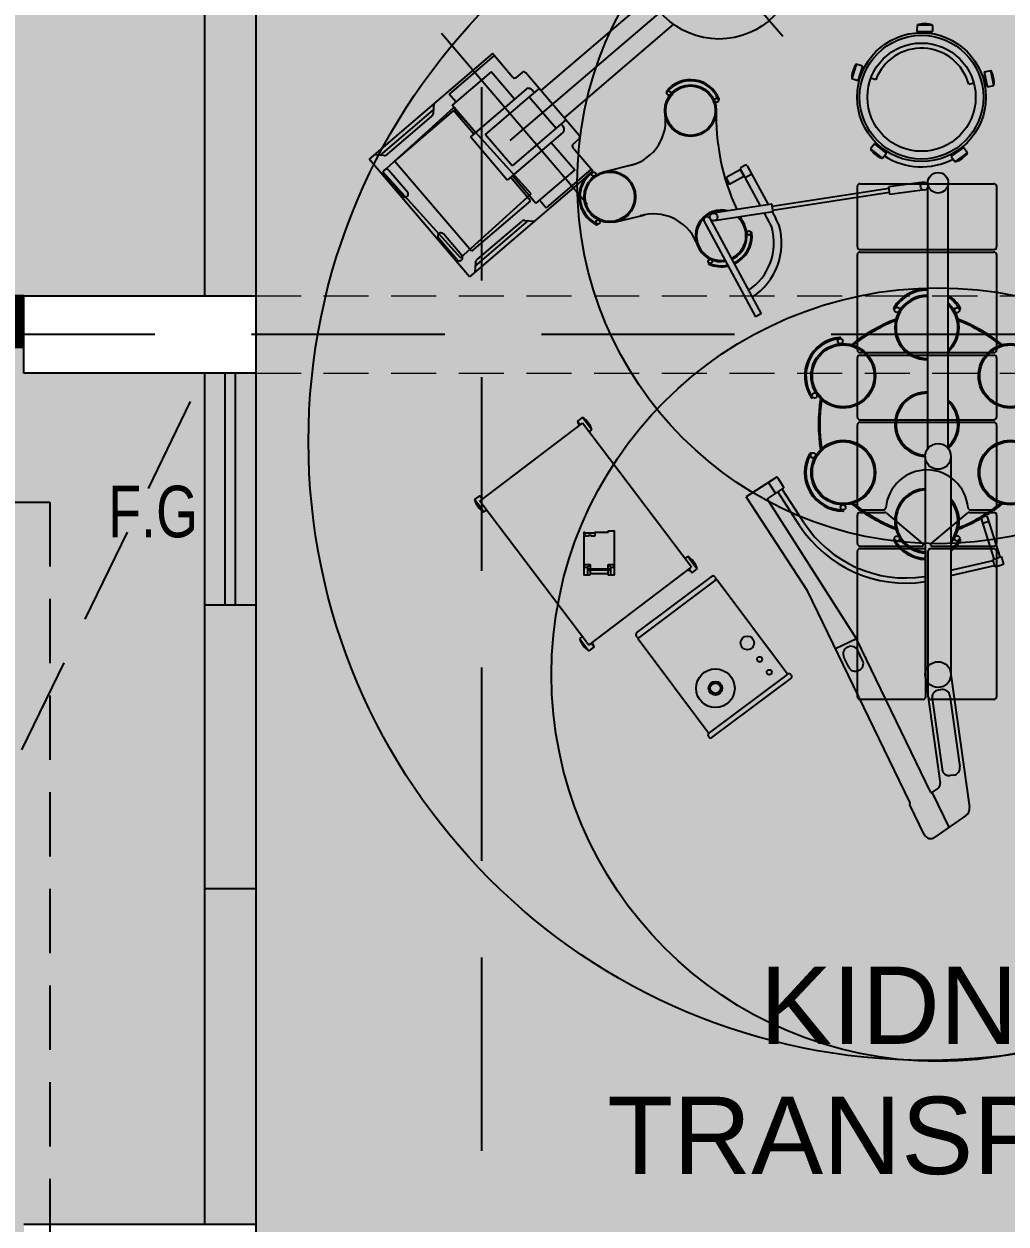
# Model space of a CAD drawing. Extents: x 11598203 to 11995143, y -3849975 to -3698974.
# Drawn here: x 11960069 to 11963880, y -3790851 to -3786197 of the extents above; entities that cross this region are included whole.
import ezdxf

# ---------------------------------------------------------------- set-up
doc = ezdxf.new("R2010")
doc.units = 0
doc.header["$MEASUREMENT"] = 0
for name, pattern in [('DASHED', [0.75, 0.5, -0.25]), ('DASHED2', [0.375, 0.25, -0.125]), ('HIDDEN', [0.375, 0.25, -0.125])]:
    doc.linetypes.add(name, pattern=pattern)
doc.layers.get('0').update_dxf_attribs({"linetype": 'CONTINUOUS'})
for name, color, linetype in [('BEAM', 8, 'CONTINUOUS'), ('GRID LINES', 9, 'CONTINUOUS'), ('HATCH', 7, 'CONTINUOUS'), ('HS', 7, 'CONTINUOUS'), ('SECTION', 8, 'CONTINUOUS')]:
    doc.layers.add(name, color=color, linetype=linetype)
doc.styles.add('ARIAL', font='arial.ttf', dxfattribs={"width": 0.75})
doc.styles.get("Standard").update_dxf_attribs({"font": 'arial.ttf'})

# ---------------------------------------------------------------- blocks, each defined once
blk = doc.blocks.new('8TH FLOOR')
at = {"ltscale": 500}
for points in [[(-15960, 20720), (-16160, 20720), (-16160, 18720), (-15960, 18720)], [(-15960, 18720), (-16160, 18720), (-16160, 18320), (-15960, 18320)]]:
    blk.add_hatch(color=8, dxfattribs=at).paths.add_polyline_path(points)
at = {"layer": 'HATCH', "ltscale": 500}
h = blk.add_hatch(color=32, dxfattribs=at)
h.dxf.hatch_style = 1
h.paths.add_polyline_path([(-44310, 10130), (-44010, 10130), (-44010, 9230), (-44310, 9230)])
h.paths.add_polyline_path([(-6930, 6230), (-6630, 6230), (-6630, 5251.7), (-6930, 5251.7)])
h.paths.add_polyline_path([(-900, 6265), (0, 6265), (0, 5965), (-900, 5965)])
h.paths.add_polyline_path([(-31623.7, -10480), (-31023.7, -10480), (-31023.7, -10780), (-31623.7, -10780)])
h.paths.add_polyline_path([(-36805, -13010), (-36055, -13010), (-36055, -13310), (-36805, -13310)])
h.paths.add_polyline_path([(-26485, 200), (-26185, 200), (-26185, -700), (-26485, -700)])
h.paths.add_polyline_path([(-36355, -17735), (-36055, -17735), (-36055, -18485), (-36355, -18485)])
h.paths.add_polyline_path([(-4100, 200), (-3500, 200), (-3500, -100), (-4100, -100)])
h.paths.add_polyline_path([(-47740, 18320), (-46990, 18320), (-46990, 18020), (-47740, 18020)])
h.paths.add_polyline_path([(-47740, 14790), (-46840, 14790), (-46840, 14490), (-47740, 14490)])
h.paths.add_polyline_path([(-10758.3, 300), (-9930, 300), (-9930, 0), (-10758.3, 0)])
h.paths.add_polyline_path([(-36805, -7680), (-36055, -7680), (-36055, -7980), (-36805, -7980)])
h.paths.add_polyline_path([(-34515, 900), (-34215, 900), (-34215, 0), (-34515, 0)])
h.paths.add_polyline_path([(-40685, 750), (-40385, 750), (-40385, 0), (-40685, 0)])
h.paths.add_polyline_path([(-41010, -25), (-40710, -25), (-40710, -775), (-41010, -775)])
h.paths.add_polyline_path([(-47740, 29190), (-46990, 29190), (-46990, 28890), (-47740, 28890)])
h.paths.add_polyline_path([(-900, 29190), (0, 29190), (0, 28890), (-900, 28890)])
h.paths.add_polyline_path([(-47840, 10130), (-47540, 10130), (-47540, 9230), (-47840, 9230)])
h.paths.add_polyline_path([(-41010, 750), (-40710, 750), (-40710, 0), (-41010, 0)])
h.paths.add_polyline_path([(-1000, 42920), (-700, 42920), (-700, 43898.3), (-1000, 43898.3)])
h.paths.add_polyline_path([(-47740, 21920), (-46990, 21920), (-46990, 21620), (-47740, 21620)])
h.paths.add_polyline_path([(-19285, 200), (-18985, 200), (-18985, -700), (-19285, -700)])
h.paths.add_polyline_path([(-900, 49150), (0, 49150), (0, 48850), (-900, 48850)])
h.paths.add_polyline_path([(-900, 32790), (0, 32790), (0, 32490), (-900, 32490)])
h.paths.add_polyline_path([(-47740, 25520), (-46990, 25520), (-46990, 25220), (-47740, 25220)])
h.paths.add_polyline_path([(-15685, 6230), (-15385, 6230), (-15385, 5330), (-15685, 5330)])
h.paths.add_polyline_path([(-900, 25520), (0, 25520), (0, 25220), (-900, 25220)])
h.paths.add_polyline_path([(-39510, -13010), (-38760, -13010), (-38760, -13310), (-39510, -13310)])
h.paths.add_polyline_path([(-42695, 39920), (-42395, 39920), (-42395, 39320), (-42695, 39320)])
h.paths.add_polyline_path([(-47740, 39920), (-46840, 39920), (-46840, 39620), (-47740, 39620)])
h.paths.add_polyline_path([(-900, 39920), (-100, 39920), (-100, 39620), (-900, 39620)])
h.paths.add_polyline_path([(-4100, 11190), (-3401.1, 11190), (-3401.1, 10890), (-4100, 10890)])
h.paths.add_polyline_path([(-31623.7, -7730), (-31023.7, -7730), (-31023.7, -8030), (-31623.7, -8030)])
h.paths.add_polyline_path([(-44760, -18185), (-44010, -18185), (-44010, -18485), (-44760, -18485)])
h.paths.add_polyline_path([(-6930, 300), (-6101.7, 300), (-6101.7, 0), (-6930, 0)])
h.paths.add_polyline_path([(-900, 18320), (0, 18320), (0, 18020), (-900, 18020)])
h.paths.add_polyline_path([(-48040, -18185), (-47290, -18185), (-47290, -18485), (-48040, -18485)])
h.paths.add_polyline_path([(-42695, 43520), (-42395, 43520), (-42395, 42920), (-42695, 42920)])
h.paths.add_polyline_path([(-39510, -10530), (-38760, -10530), (-38760, -10830), (-39510, -10830)])
h.paths.add_polyline_path([(-42370, 43520), (-42070, 43520), (-42070, 42920), (-42370, 42920)])
h.paths.add_polyline_path([(-39510, -7680), (-38760, -7680), (-38760, -7980), (-39510, -7980)])
h.paths.add_polyline_path([(-46360, 43820), (-46060, 43820), (-46060, 42920), (-46360, 42920)])
h.paths.add_polyline_path([(-900, 300), (0, 300), (0, 0), (-900, 0)])
h.paths.add_polyline_path([(-28250, 51450), (-27950, 51450), (-27950, 50550), (-28250, 50550)])
h.paths.add_polyline_path([(-22220, 51450), (-21920, 51450), (-21920, 50550), (-22220, 50550)])
h.paths.add_polyline_path([(-44310, 750), (-44010, 750), (-44010, 0), (-44310, 0)])
h.paths.add_polyline_path([(-42370, 39920), (-42070, 39920), (-42070, 39320), (-42370, 39320)])
h.paths.add_polyline_path([(-31550, 51450), (-31250, 51450), (-31250, 50550), (-31550, 50550)])
h.paths.add_polyline_path([(-46360, 49700), (-46060, 49700), (-46060, 48950), (-46360, 48950)])
h.paths.add_polyline_path([(-42695, 36320), (-42395, 36320), (-42395, 35720), (-42695, 35720)])
h.paths.add_polyline_path([(-42370, 35720), (-42070, 35720), (-42070, 36320), (-42370, 36320)])
h.paths.add_polyline_path([(-44310, 15240), (-44010, 15240), (-44010, 14490), (-44310, 14490)])
h.paths.add_polyline_path([(-42695, 49700), (-42395, 49700), (-42395, 48950), (-42695, 48950)])
h.paths.add_polyline_path([(-44760, -25), (-44010, -25), (-44010, -325), (-44760, -325)])
h.paths.add_polyline_path([(-15685, 200), (-15385, 200), (-15385, -700), (-15685, -700)])
h.paths.add_polyline_path([(-39510, -5200), (-38760, -5200), (-38760, -5500), (-39510, -5500)])
h.paths.add_polyline_path([(-44310, 6230), (-44010, 6230), (-44010, 5480), (-44310, 5480)])
h.paths.add_polyline_path([(-36355, -25), (-36055, -25), (-36055, -775), (-36355, -775)])
h.paths.add_polyline_path([(-22885, 200), (-22585, 200), (-22585, -700), (-22885, -700)])
h.paths.add_polyline_path([(-900, 36320), (0, 36320), (0, 36020), (-900, 36020)])
h.paths.add_polyline_path([(-47740, 32790), (-46990, 32790), (-46990, 32490), (-47740, 32490)])
h.paths.add_polyline_path([(-6930, -25), (-6330, -25), (-6330, -325), (-6930, -325)])
h.paths.add_polyline_path([(-41010, -17735), (-40710, -17735), (-40710, -18485), (-41010, -18485)])
h.paths.add_polyline_path([(-36805, -5200), (-36055, -5200), (-36055, -5500), (-36805, -5500)])
h.paths.add_polyline_path([(-48015, -25), (-47265, -25), (-47265, -325), (-48015, -325)])
h.paths.add_polyline_path([(-10530, -25), (-9930, -25), (-9930, -325), (-10530, -325)])
h.paths.add_polyline_path([(-46840, 36320), (-47740, 36320), (-47740, 36020), (-46840, 36020)])
h.paths.add_polyline_path([(-34515, 6230), (-34215, 6230), (-34215, 5330), (-34515, 5330)])
h.paths.add_polyline_path([(-30085, 200), (-29785, 200), (-29785, -700), (-30085, -700)])
h.paths.add_polyline_path([(-36805, -10530), (-36055, -10530), (-36055, -10830), (-36805, -10830)])
h.paths.add_polyline_path([(-10230, 6230), (-9930, 6230), (-9930, 5330), (-10230, 5330)])
h.paths.add_polyline_path([(-900, 14790), (0, 14790), (0, 14490), (-900, 14490)])
h.paths.add_polyline_path([(-900, 9530), (78.3, 9530), (78.3, 9230), (-900, 9230)])
h.paths.add_polyline_path([(-39940, 49850), (-39640, 49850), (-39640, 48950), (-39940, 48950)])
edge = h.paths.add_edge_path()
edge.add_line((-19435, 49850), (-19435, 48950))
edge.add_line((-6930, 9230), (-5951.7, 9230))
edge.add_line((-41010, 15240), (-41010, 14490))
edge.add_line((-19135, 42920), (-19135, 43820))
edge.add_line((-40710, 5480), (-40710, 6230))
edge.add_line((-40685, 6230), (-40685, 5480))
h.paths.add_polyline_path([(-22220, 9530), (-21320, 9530), (-21320, 9230), (-22220, 9230)])
h.paths.add_polyline_path([(-37580, 10130), (-37280, 10130), (-37280, 9230), (-37580, 9230)])
h.paths.add_polyline_path([(-40685, 9980), (-40385, 9980), (-40385, 9230), (-40685, 9230)])
h.paths.add_polyline_path([(-40685, 6230), (-40385, 6230), (-40385, 5480), (-40685, 5480)])
h.paths.add_polyline_path([(-32228.3, 9530), (-31250, 9530), (-31250, 9230), (-32228.3, 9230)])
h.paths.add_polyline_path([(-30424.1, 6230), (-29445.9, 6230), (-29445.9, 5930), (-30424.1, 5930)])
h.paths.add_polyline_path([(-16860, 9530), (-15960, 9530), (-15960, 9230), (-16860, 9230)])
h.paths.add_polyline_path([(-28250, 9530), (-27271.7, 9530), (-27271.7, 9230), (-28250, 9230)])
h.paths.add_polyline_path([(-10830, 9530), (-9930, 9530), (-9930, 9230), (-10830, 9230)])
h.paths.add_polyline_path([(-41010, 9980), (-40710, 9980), (-40710, 9230), (-41010, 9230)])
h.paths.add_polyline_path([(-41010, 6230), (-40710, 6230), (-40710, 5480), (-41010, 5480)])
h.paths.add_polyline_path([(-16860, 36320), (-15960, 36320), (-15960, 36020), (-16860, 36020)], flags=16)
h.paths.add_polyline_path([(-22220, 43520), (-21920, 43520), (-21920, 42920), (-22220, 42920)], flags=16)
h.paths.add_polyline_path([(-22220, 29190), (-21320, 29190), (-21320, 28890), (-22220, 28890)], flags=16)
h.paths.add_polyline_path([(-25450, 45380), (-24850, 45380), (-24850, 45080), (-25450, 45080)], flags=16)
h.paths.add_polyline_path([(-25450, 43220), (-24850, 43220), (-24850, 42920), (-25450, 42920)], flags=16)
h.paths.add_polyline_path([(-16860, 14790), (-15960, 14790), (-15960, 14490), (-16860, 14490)], flags=16)
h.paths.add_polyline_path([(-41010, 15240), (-40710, 15240), (-40710, 14490), (-41010, 14490)], flags=16)
h.paths.add_polyline_path([(-31250, 25220), (-32150, 25220), (-32150, 25520), (-31250, 25520)], flags=16)
h.paths.add_polyline_path([(-38180, 18320), (-37280, 18320), (-37280, 18020), (-38180, 18020)], flags=16)
h.paths.add_polyline_path([(-31550, 15090), (-31250, 15090), (-31250, 14190), (-31550, 14190)], flags=16)
h.paths.add_polyline_path([(-38180, 14790), (-37280, 14790), (-37280, 14490), (-38180, 14490)], flags=16)
h.paths.add_polyline_path([(-22220, 18320), (-21320, 18320), (-21320, 18020), (-22220, 18020)], flags=16)
h.paths.add_polyline_path([(-40685, 15240), (-40385, 15240), (-40385, 14490), (-40685, 14490)], flags=16)
h.paths.add_polyline_path([(-38180, 21920), (-37280, 21920), (-37280, 21620), (-38180, 21620)], flags=16)
h.paths.add_polyline_path([(-16860, 32790), (-15960, 32790), (-15960, 32490), (-16860, 32490)], flags=16)
h.paths.add_polyline_path([(-16860, 21920), (-15960, 21920), (-15960, 21620), (-16860, 21620)], flags=16)
h.paths.add_polyline_path([(-16860, 25520), (-15960, 25520), (-15960, 25220), (-16860, 25220)], flags=16)
h.paths.add_polyline_path([(-13360, 11190), (-12760, 11190), (-12760, 10890), (-13360, 10890)], flags=16)
h.paths.add_polyline_path([(-6930, 29190), (-6030, 29190), (-6030, 28890), (-6930, 28890)], flags=16)
h.paths.add_polyline_path([(-10830, 29190), (-9930, 29190), (-9930, 28890), (-10830, 28890)], flags=16)
h.paths.add_polyline_path([(-28250, 22220), (-27950, 22220), (-27950, 21320), (-28250, 21320)], flags=16)
h.paths.add_polyline_path([(-22220, 21920), (-21320, 21920), (-21320, 21620), (-22220, 21620)], flags=16)
h.paths.add_polyline_path([(-6930, 9530), (-5951.7, 9530), (-5951.7, 9230), (-6930, 9230)], flags=16)
h.paths.add_polyline_path([(-31550, 22220), (-31250, 22220), (-31250, 21320), (-31550, 21320)], flags=16)
h.paths.add_polyline_path([(-10230, 22220), (-9930, 22220), (-9930, 21320), (-10230, 21320)], flags=16)
h.paths.add_polyline_path([(-28250, 29190), (-27350, 29190), (-27350, 28890), (-28250, 28890)], flags=16)
h.paths.add_polyline_path([(-15132.5, 43220), (-14232.5, 43220), (-14232.5, 42920), (-15132.5, 42920)], flags=16)
h.paths.add_polyline_path([(-10830, 43220), (-9930, 43220), (-9930, 42920), (-10830, 42920)], flags=16)
h.paths.add_polyline_path([(-6930, 43220), (-6030, 43220), (-6030, 42920), (-6930, 42920)], flags=16)
h.paths.add_polyline_path([(-22220, 25520), (-21320, 25520), (-21320, 25220), (-22220, 25220)], flags=16)
h.paths.add_polyline_path([(-28250, 25520), (-27350, 25520), (-27350, 25220), (-28250, 25220)], flags=16)
h.paths.add_polyline_path([(-34680, 11190), (-34080, 11190), (-34080, 10890), (-34680, 10890)], flags=16)
h.paths.add_polyline_path([(-22220, 36320), (-21320, 36320), (-21320, 36020), (-22220, 36020)], flags=16)
h.paths.add_polyline_path([(-38180, 25520), (-37280, 25520), (-37280, 25220), (-38180, 25220)], flags=16)
h.paths.add_polyline_path([(-6930, 25520), (-6030, 25520), (-6030, 25220), (-6930, 25220)], flags=16)
h.paths.add_polyline_path([(-10830, 25520), (-9930, 25520), (-9930, 25220), (-10830, 25220)], flags=16)
h.paths.add_polyline_path([(-6930, 22220), (-6630, 22220), (-6630, 21320), (-6930, 21320)], flags=16)
h.paths.add_polyline_path([(-28250, 18620), (-27950, 18620), (-27950, 17720), (-28250, 17720)], flags=16)
h.paths.add_polyline_path([(-6930, 15090), (-6630, 15090), (-6630, 14190), (-6930, 14190)], flags=16)
h.paths.add_polyline_path([(-22220, 32790), (-21320, 32790), (-21320, 32490), (-22220, 32490)], flags=16)
h.paths.add_polyline_path([(-10230, 33090), (-9930, 33090), (-9930, 32190), (-10230, 32190)], flags=16)
h.paths.add_polyline_path([(-6930, 33090), (-6630, 33090), (-6630, 32190), (-6930, 32190)], flags=16)
h.paths.add_polyline_path([(-32150, 29190), (-31250, 29190), (-31250, 28890), (-32150, 28890)], flags=16)
h.paths.add_polyline_path([(-16860, 29190), (-15960, 29190), (-15960, 28888.5), (-16860, 28888.5)], flags=16)
h.paths.add_polyline_path([(-38180, 29190), (-37280, 29190), (-37280, 28890), (-38180, 28890)], flags=16)
h.paths.add_polyline_path([(-23224.1, 6230), (-22245.9, 6230), (-22245.9, 5930), (-23224.1, 5930)], flags=16)
h.paths.add_polyline_path([(-31550, 18620), (-31250, 18620), (-31250, 17720), (-31550, 17720)], flags=16)
h.paths.add_polyline_path([(-35695, 48950), (-35395, 48950), (-35395, 49750), (-35695, 49750)], flags=16)
h.paths.add_polyline_path([(-6930, 36620), (-6630, 36620), (-6630, 35720), (-6930, 35720)], flags=16)
h.paths.add_polyline_path([(-31550, 45980), (-31250, 45980), (-31250, 45080), (-31550, 45080)], flags=16)
h.paths.add_polyline_path([(-16860, 39920), (-15960, 39920), (-15960, 39620), (-16860, 39620)], flags=16)
h.paths.add_polyline_path([(-22220, 45980), (-21920, 45980), (-21920, 45080), (-22220, 45080)], flags=16)
h.paths.add_polyline_path([(-35695, 43820), (-35395, 43820), (-35395, 42920), (-35695, 42920)], flags=16)
h.paths.add_polyline_path([(-19435, 43820), (-19135, 43820), (-19135, 42920), (-19435, 42920)], flags=16)
h.paths.add_polyline_path([(-38180, 39920), (-37280, 39920), (-37280, 39620), (-38180, 39620)], flags=16)
h.paths.add_polyline_path([(-28250, 39920), (-27271.7, 39920), (-27271.7, 39620), (-28250, 39620)], flags=16)
h.paths.add_polyline_path([(-39940, 43820), (-39640, 43820), (-39640, 42920), (-39940, 42920)], flags=16)
h.paths.add_polyline_path([(-10230, 49850), (-9930, 49850), (-9930, 48950), (-10230, 48950)], flags=16)
h.paths.add_polyline_path([(-31550, 43820), (-31250, 43820), (-31250, 42920), (-31550, 42920)], flags=16)
h.paths.add_polyline_path([(-14832.5, 49850), (-14532.5, 49850), (-14532.5, 48950), (-14832.5, 48950)], flags=16)
h.paths.add_polyline_path([(-6930, 39920), (-6030, 39920), (-6030, 39620), (-6930, 39620)], flags=16)
h.paths.add_polyline_path([(-31550, 33090), (-31250, 33090), (-31250, 32190), (-31550, 32190)], flags=16)
h.paths.add_polyline_path([(-38180, 36320), (-37280, 36320), (-37280, 36020), (-38180, 36020)], flags=16)
h.paths.add_polyline_path([(-19435, 49850), (-19135, 49850), (-19135, 48950), (-19435, 48950)], flags=16)
h.paths.add_polyline_path([(-10830, 39920), (-9930, 39920), (-9930, 39620), (-10830, 39620)], flags=16)
h.paths.add_polyline_path([(-6930, 49850), (-6630, 49850), (-6630, 48950), (-6930, 48950)], flags=16)
h.paths.add_polyline_path([(-19624.1, 6230), (-18645.9, 6230), (-18645.9, 5930), (-19624.1, 5930)], flags=16)
h.paths.add_polyline_path([(-22220, 39920), (-21320, 39920), (-21320, 39620), (-22220, 39620)], flags=16)
h.paths.add_polyline_path([(-22220, 14790), (-21320, 14790), (-21320, 14490), (-22220, 14490)], flags=16)
h.paths.add_polyline_path([(-28250, 36620), (-27950, 36620), (-27950, 35720), (-28250, 35720)], flags=16)
h.paths.add_polyline_path([(-16860, 18320), (-15960, 18320), (-15960, 18020), (-16860, 18020)], flags=16)
h.paths.add_polyline_path([(-31550, 35720), (-31250, 35720), (-31250, 36617.6), (-31550, 36617.6)], flags=16)
h.paths.add_polyline_path([(-10230, 18620), (-9930, 18620), (-9930, 17720), (-10230, 17720)], flags=16)
h.paths.add_polyline_path([(-28250, 15090), (-27950, 15090), (-27950, 14190), (-28250, 14190)], flags=16)
h.paths.add_polyline_path([(-6930, 18620), (-6630, 18620), (-6630, 17720), (-6930, 17720)], flags=16)
h.paths.add_polyline_path([(-32228.3, 39920), (-31250, 39920), (-31250, 39620), (-32228.3, 39620)], flags=16)
h.paths.add_polyline_path([(-10230, 15090), (-9930, 15090), (-9930, 14190), (-10230, 14190)], flags=16)
h.paths.add_polyline_path([(-28250, 33090), (-27950, 33090), (-27950, 32190), (-28250, 32190)], flags=16)
h.paths.add_polyline_path([(-38180, 32790), (-37280, 32790), (-37280, 32490), (-38180, 32490)], flags=16)
h.paths.add_polyline_path([(-10230, 36620), (-9930, 36620), (-9930, 35720), (-10230, 35720)], flags=16)
at = {"layer": 'HS', "lineweight": -3, "ltscale": 500}
h = blk.add_hatch(dxfattribs=at)
h.set_pattern_fill('ANSI31', color=8, scale=10)
h.set_pattern_definition([(45, (-17527.9333, 21798.7764), (-0.8838835, 0.8838835), [])])
h.paths.add_polyline_path([(-16860, 21920), (-17760, 21920), (-17479.5, 21920), (-17479.5, 21720), (-17760, 21720), (-16860, 21720)])
h.paths.add_polyline_path([(-18379.5, 21920), (-20505, 21920), (-20720, 21920), (-20720, 21720), (-20420, 21720), (-18379.5, 21720)])
at = {"color": 8, "lineweight": 25}
for p, q in [((-16160, 25220), (-16160, 21920)), ((-15960, 25220), (-15960, 21920)), ((-13914.7, 22925.6), (-14479.8, 23586.6)), ((-13878.9, 23458.9), (-14975, 22521.8)), ((-14430.2, 23079.7), (-14854.5, 22716.9)), ((-14339.2, 22973.2), (-14763.6, 22610.5)), ((-13394.3, 22970.6), (-13394.6, 22945.6)), ((-13394.6, 22945.6), (-13334.6, 22944.8)), ((-13394.3, 22970.6), (-13334.3, 22969.8)), ((-13334.3, 22969.8), (-13334.6, 22944.8)), ((-14674.8, 22275.8), (-15239.9, 22936.8)), ((-15042, 22859.2), (-15520.9, 22449.8)), ((-14964, 22768), (-15042, 22859.2)), ((-15035.5, 22851.6), (-15209.9, 22702.5)), ((-13630, 22818.4), (-13647.7, 22761)), ((-13606.1, 22811), (-13630, 22818.4)), ((-13606.1, 22811), (-13623.8, 22753.7)), ((-15047.5, 22788.7), (-15198.2, 22659.9)), ((-14956.6, 22682.3), (-15047.5, 22788.7)), ((-14927.1, 22786.4), (-14949.9, 22766.9)), ((-14705.1, 22542.1), (-14913, 22785.3)), ((-13623.8, 22753.7), (-13647.7, 22761)), ((-13554.7, 22757.5), (-13573.5, 22764.6)), ((-13132.4, 22789.3), (-13107.9, 22794.3)), ((-13120.4, 22730.5), (-13132.4, 22789.3)), ((-13095.9, 22735.5), (-13107.9, 22794.3)), ((-14912, 22720.4), (-15127.6, 22536.1)), ((-14861, 22724.5), (-14899.1, 22692)), ((-14880, 22708.2), (-14888.9, 22718.6)), ((-13193.7, 22740.7), (-13174.4, 22746)), ((-13120.4, 22730.5), (-13095.9, 22735.5)), ((-15271.2, 22628.3), (-15268.3, 22665.8)), ((-15183.9, 22672.1), (-15209.9, 22702.5)), ((-14899.1, 22692), (-15070.1, 22545.8)), ((-14899.1, 22692), (-14795.1, 22570.4)), ((-15476.5, 22465.2), (-15270.2, 22641.6)), ((-15193.4, 22649.4), (-15468, 22401.4)), ((-15192.8, 22638.2), (-15422.2, 22442.1)), ((-15107.3, 22553.5), (-15198.2, 22659.9)), ((-14891.8, 22315.5), (-15193.4, 22649.4)), ((-15114.9, 22547), (-15192.8, 22638.2)), ((-15450.4, 22468.3), (-15277.3, 22616.4)), ((-14757.1, 22602.9), (-14795.1, 22570.4)), ((-14767.2, 22576.2), (-14776.1, 22586.6)), ((-14984.6, 22368.9), (-15127.6, 22536.1)), ((-14966.1, 22424.2), (-15070.1, 22545.8)), ((-14769, 22553.2), (-14984.6, 22368.9)), ((-14795.1, 22570.4), (-14966.1, 22424.2)), ((-14706.2, 22528), (-14729, 22508.5)), ((-14813.6, 22515.1), (-14722.6, 22408.7)), ((-14652.1, 22403.2), (-14730.1, 22494.4)), ((-13559.4, 22509.7), (-13575, 22490.2)), ((-13575, 22490.2), (-13528.2, 22452.7)), ((-13559.4, 22509.7), (-13512.6, 22472.2)), ((-13261.3, 22460.2), (-13212.4, 22494.9)), ((-13212.4, 22494.9), (-13197.9, 22474.5)), ((-15131, 21993.8), (-15520.9, 22449.8)), ((-15463.2, 22464.2), (-15500.7, 22467.1)), ((-15123.3, 22092.5), (-15422.2, 22442.1)), ((-13512.6, 22472.2), (-13528.2, 22452.7)), ((-13261.3, 22460.2), (-13246.9, 22439.8)), ((-13246.9, 22439.8), (-13197.9, 22474.5)), ((-15468, 22401.4), (-15166.4, 22067.5)), ((-15462.7, 22391), (-15391.1, 22307.3)), ((-15443.7, 22407.3), (-15372, 22323.5)), ((-14652.1, 22403.2), (-15131, 21993.8)), ((-14722.6, 22408.7), (-14873.3, 22279.8)), ((-14658.6, 22410.8), (-14833, 22261.6)), ((-14610.3, 22401.1), (-14496.9, 22428.9)), ((-14080.3, 22408.6), (-14131.9, 22380.7)), ((-14080.3, 22408.6), (-14066.1, 22382.2)), ((-14079.4, 22410.3), (-14002.8, 22268.7)), ((-14060.3, 22426.3), (-14077.3, 22417.1)), ((-14035.8, 22391.7), (-14061.7, 22377.7)), ((-14053.5, 22424.3), (-13972, 22273.5)), ((-14893.9, 22288.5), (-14971.9, 22379.7)), ((-14964.3, 22386.2), (-14873.3, 22279.8)), ((-14134.6, 22375.1), (-14138.5, 22373)), ((-14133.9, 22373.9), (-14124.4, 22356.3)), ((-14123.7, 22355.1), (-14131.6, 22350.9)), ((-14066.1, 22382.2), (-14117.6, 22354.3)), ((-13625.8, 22109.6), (-13625.8, 22344.6)), ((-13615.8, 22354.6), (-13095.8, 22354.6)), ((-13368.2, 22360.2), (-13503.3, 22342.7)), ((-13499.4, 22312.9), (-13503.3, 22342.7)), ((-13272.9, 21328.4), (-13272.9, 22358.4)), ((-13085.8, 22344.6), (-13085.8, 22109.6)), ((-15166.4, 22067.5), (-14891.8, 22315.5)), ((-13956, 22268.3), (-13502.6, 22337.5)), ((-13953.6, 22252.6), (-13500.6, 22321.7)), ((-13364.4, 22330.5), (-13499.4, 22312.9)), ((-13352.9, 21326.9), (-13352.9, 22333.2)), ((-14893.9, 22288.5), (-15123.3, 22092.5)), ((-14859, 22292), (-14833, 22261.6)), ((-13957.2, 22275.8), (-14186.3, 22240.3)), ((-13952.6, 22246.2), (-13957.2, 22275.8)), ((-15108.9, 22035.2), (-14902.5, 22211.6)), ((-15101.8, 22060.5), (-14928.6, 22208.5)), ((-14915.9, 22212.7), (-14878.4, 22209.7)), ((-14562.6, 22206.9), (-14449.2, 22234.7)), ((-14221, 22207.7), (-14021, 21837.9)), ((-14198.9, 22219.6), (-13999, 21849.7)), ((-13952.6, 22246.2), (-14181.6, 22210.7)), ((-13987.7, 22240.7), (-13957.7, 22185.3)), ((-13956.9, 22245.5), (-13942.9, 22219.8)), ((-13928.8, 22193.3), (-13942.9, 22219.8)), ((-15161, 22076.6), (-15232.6, 22160.4)), ((-15180, 22060.4), (-15251.6, 22144.2)), ((-13625.8, 21709.6), (-13625.8, 22079.6)), ((-13615.8, 22099.6), (-13095.8, 22099.6)), ((-13615.8, 22089.6), (-13095.8, 22089.6)), ((-13085.8, 22079.6), (-13085.8, 21709.6)), ((-15107.8, 22048.5), (-15110.8, 22011.1)), ((-16860, 21920), (-17760, 21920)), ((-16860, 21720), (-16860, 21920)), ((-13999, 21849.7), (-14021, 21837.9)), ((-16860, 21720), (-17760, 21720)), ((-13615.8, 21699.6), (-13095.8, 21699.6)), ((-13615.8, 21689.6), (-13095.8, 21689.6)), ((-13625.8, 21449.6), (-13625.8, 21679.6)), ((-13085.8, 21679.6), (-13085.8, 21449.6)), ((-15960, 21620), (-16160, 21620)), ((-16160, 21620), (-16160, 20720)), ((-16080, 21620), (-16080, 20720)), ((-16040, 21620), (-16040, 20720)), ((-15960, 21620), (-15960, 20720)), ((-15090.4, 21123.4), (-14692, 21425.4)), ((-14712, 21433), (-14692.1, 21448.1)), ((-14701.1, 21418.6), (-14712, 21433)), ((-14655.9, 21400.3), (-14692.1, 21448.1)), ((-14269.1, 20867.6), (-14692, 21425.4)), ((-13625.8, 21099.6), (-13625.8, 21419.6)), ((-13615.8, 21439.6), (-13095.8, 21439.6)), ((-13615.8, 21429.6), (-13095.8, 21429.6)), ((-13085.8, 21419.6), (-13085.8, 21099.6)), ((-14666.7, 21392.1), (-14655.9, 21400.3)), ((-13362.9, 21297.2), (-13362.9, 20450.8)), ((-13262.9, 21298.9), (-13262.9, 20450.8)), ((-13940.7, 21215.6), (-14057, 21139.9)), ((-13943.4, 21154.3), (-13970.6, 21196.2)), ((-13912.2, 21179.7), (-13934.8, 21214.4)), ((-15092.3, 21144.8), (-15112.2, 21129.7)), ((-15081.3, 21130.3), (-15092.3, 21144.8)), ((-13820, 20775.8), (-14057, 21139.9)), ((-13913.5, 21173.7), (-13976, 21133)), ((-13629.8, 20590.2), (-13976, 21133)), ((-13850, 21029.2), (-13935, 21159.7)), ((-13833.3, 21040.2), (-13918.2, 21170.6)), ((-15076, 21081.9), (-15112.2, 21129.7)), ((-14667.6, 20565.6), (-15090.4, 21123.4)), ((-15065.2, 21090.1), (-15076, 21081.9)), ((-13615.8, 21089.6), (-13524.3, 21089.6)), ((-13187.4, 21089.6), (-13095.8, 21089.6)), ((-13625.8, 20959.6), (-13625.8, 21069.6)), ((-13615.8, 21079.6), (-13519.1, 21079.6)), ((-13513.3, 21077.5), (-13371.4, 20958.4)), ((-13340.3, 20958.4), (-13198.3, 21077.5)), ((-13192.6, 21079.6), (-13095.8, 21079.6)), ((-13095.3, 20899.3), (-13143.2, 21050.7)), ((-13139.5, 21038.8), (-13115.6, 21046.3)), ((-13071.5, 20907), (-13119.4, 21058.3)), ((-13085.8, 21069.6), (-13085.8, 20959.6)), ((-14688, 21001.6), (-14688, 20839.6)), ((-14684, 21002.6), (-14687, 21002.6)), ((-14683, 21001.6), (-14683, 20987.6)), ((-14644.5, 20999.2), (-14683, 20999.2)), ((-14665.7, 20992.6), (-14668.7, 20987.6)), ((-14664.4, 20992.6), (-14665.7, 20992.6)), ((-14664.4, 20991.7), (-14664.4, 20992.6)), ((-14663.5, 20991.2), (-14663.9, 20991.2)), ((-14663, 20991.7), (-14663, 20992.6)), ((-14661.7, 20992.6), (-14663, 20992.6)), ((-14661.7, 20992.6), (-14658.7, 20987.6)), ((-14644.5, 21001.6), (-14644.5, 20987.6)), ((-14593, 21002.6), (-14643.5, 21002.6)), ((-14593, 21002.6), (-14593, 21006.6)), ((-14569, 21007.6), (-14592, 21007.6)), ((-14568, 20839.6), (-14568, 21006.6)), ((-14668.7, 20987.6), (-14683, 20987.6)), ((-14644.5, 20987.6), (-14658.7, 20987.6)), ((-13615.8, 20949.6), (-13374.6, 20949.6)), ((-13337.1, 20949.6), (-13095.8, 20949.6)), ((-14294.4, 20900.9), (-14283.6, 20909.1)), ((-14283.6, 20909.1), (-14247.3, 20861.3)), ((-13625.8, 20364.6), (-13625.8, 20929.6)), ((-13615.8, 20939.6), (-13369.8, 20939.6)), ((-13360.8, 20364.6), (-13360.8, 20930.6)), ((-13350.8, 20364.6), (-13350.8, 20930.6)), ((-13341.8, 20939.6), (-13095.8, 20939.6)), ((-13091, 20869.3), (-13100.1, 20897.9)), ((-13085.8, 20929.6), (-13085.8, 20364.6)), ((-13057.7, 20880), (-13066.8, 20908.6)), ((-14688, 20877.6), (-14663, 20877.6)), ((-14688, 20867.6), (-14673, 20867.6)), ((-14673, 20867.6), (-14663, 20877.6)), ((-14673, 20867.6), (-14673, 20837.6)), ((-14668, 20859.8), (-14668, 20855.5)), ((-14588, 20859.8), (-14668, 20859.8)), ((-14588, 20855.5), (-14668, 20855.5)), ((-14667.6, 20565.6), (-14269.1, 20867.6)), ((-14663, 20877.6), (-14663, 20859.8)), ((-14663, 20855.5), (-14663, 20839.6)), ((-14593, 20859.8), (-14593, 20877.6)), ((-14593, 20877.6), (-14568, 20877.6)), ((-14583, 20867.6), (-14593, 20877.6)), ((-14593, 20839.6), (-14593, 20855.5)), ((-14588, 20855.5), (-14588, 20859.8)), ((-14583, 20867.6), (-14568, 20867.6)), ((-14583, 20837.6), (-14583, 20867.6)), ((-14278.2, 20860.7), (-14267.3, 20846.2)), ((-14267.3, 20846.2), (-14247.3, 20861.3)), ((-13262.9, 20855.3), (-13099.2, 20893.5)), ((-13262.9, 20834.7), (-13093.1, 20874.4)), ((-14686, 20837.6), (-14665, 20837.6)), ((-14663, 20842.6), (-14593, 20842.6)), ((-14591, 20837.6), (-14570, 20837.6)), ((-14482.5, 20612.6), (-14185.3, 20834.9)), ((-14475.6, 20592.8), (-14173.4, 20818.9)), ((-14178, 20829.3), (-14176.6, 20827.5)), ((-14169.8, 20818.4), (-13897.3, 20454.1)), ((-13421.9, 19955.6), (-13820, 20775.8)), ((-16160, 20720), (-16160, 19620)), ((-15960, 20720), (-16160, 20720)), ((-15960, 20720), (-15960, 19620)), ((-14692.9, 20598.9), (-14703.7, 20590.7)), ((-14703.7, 20590.7), (-14667.5, 20542.9)), ((-14658.5, 20572.5), (-14647.5, 20558)), ((-14484.3, 20600.2), (-14483, 20598.4)), ((-14476.1, 20589.2), (-14203.7, 20225)), ((-13629.8, 20590.2), (-13710.8, 20550.9)), ((-13340.5, 19994.1), (-13629.8, 20590.2)), ((-14647.5, 20558), (-14667.5, 20542.9)), ((-13662.3, 20557.8), (-13665.2, 20556.4)), ((-13605.5, 20505.7), (-13624.4, 20544.6)), ((-13659.5, 20479.5), (-13678.4, 20518.4)), ((-14200.1, 20224.5), (-13897.8, 20450.5)), ((-14190.1, 20206.9), (-13885.9, 20434.5)), ((-13883.3, 20450.3), (-13882, 20448.5)), ((-13618.7, 20467.8), (-13621.6, 20466.4)), ((-13361.9, 20436.9), (-13304.8, 20029.2)), ((-13262.9, 20450.8), (-13190.9, 19936.8)), ((-13298.5, 20392.6), (-13311.6, 20390.7)), ((-13370.8, 20354.6), (-13615.8, 20354.6)), ((-13095.8, 20354.6), (-13340.8, 20354.6)), ((-13335.8, 20358.7), (-13297.3, 20083.5)), ((-13266.5, 20368.4), (-13228, 20093.2)), ((-14203.9, 20210.5), (-14202.6, 20208.7)), ((-13252.1, 20061.2), (-13265.2, 20059.4)), ((-13312.8, 20011), (-13339.2, 19992.6)), ((-13269.2, 19858.6), (-13332.6, 19989.2)), ((-13366.9, 19830.8), (-13422.9, 19946.3)), ((-13205.8, 19902.7), (-13324.8, 19819.8)), ((-15960, 19620), (-16160, 19620)), ((-16160, 19620), (-16160, 18720)), ((-15960, 19620), (-15960, 18720)), ((-16160, 18720), (-16160, 18320)), ((-15960, 18720), (-15960, 18320))]:
    blk.add_line(p, q, dxfattribs=at)
at = {"color": 8, "lineweight": 25, "ltscale": 500}
for p, q in [((-16860, 21620), (-16860, 21920)), ((-16860, 21920), (-15960, 21920)), ((-15960, 21920), (-15960, 21620)), ((-15960, 21620), (-16860, 21620)), ((-16860, 18320), (-15960, 18320)), ((-15960, 18320), (-15960, 18020))]:
    blk.add_line(p, q, dxfattribs=at)
at = {"color": 8, "linetype": 'DASHED2', "lineweight": 25, "ltscale": 1500}
blk.add_line((-22020, 9530), (-16160, 21620), dxfattribs=at)
at = {"color": 8, "linetype": 'DASHED', "lineweight": 25, "ltscale": 500}
for p, q in [((-21420, 21120), (-16760, 21120)), ((-16760, 21120), (-16760, 10030))]:
    blk.add_line(p, q, dxfattribs=at)
at = {"color": 8}
for centre, radius in [((-13355.8, 21354.6), 2400), ((-13312.9, 22358.4), 1400), ((-14163, 23216), 300), ((-13377, 22690.5), 250), ((-13377, 22690.5), 240), ((-13377, 22690.5), 210), ((-14273.4, 22638.3), 100), ((-14273.4, 22638.3), 96), ((-14357.4, 22706.1), 8), ((-14173, 22678.2), 8), ((-14586.5, 22304), 100), ((-14586.5, 22304), 96), ((-14649.1, 22391.9), 8), ((-13312.9, 22358.4), 40), ((-13366.3, 22345.3), 15), ((-14632.4, 22206.2), 8), ((-14183.7, 22225.5), 15), ((-14046.7, 22163.8), 8), ((-14197.2, 22053.6), 8), ((-13312.9, 20450.8), 1500), ((-13472, 21865.7), 10), ((-13239, 21864.5), 10), ((-13692.2, 21744), 10), ((-13680.6, 21609.5), 125), ((-13680.6, 21609.5), 120), ((-13031.1, 21609.5), 125), ((-13031.1, 21609.5), 120), ((-13792.1, 21533.4), 10), ((-13680.6, 21234.5), 125), ((-13680.6, 21234.5), 120), ((-13312.9, 21297), 50), ((-13031.1, 21234.5), 125), ((-13031.1, 21234.5), 120), ((-13797.9, 21301.4), 10), ((-13681.3, 21099.5), 10), ((-13472, 20978.3), 10), ((-13239, 20979.4), 10), ((-14052.9, 20573.7), 26.6), ((-14005.4, 20510.2), 9.96), ((-13312.9, 20450.8), 50), ((-14176.9, 20397.9), 75), ((-13967.9, 20460), 9.96), ((-14176.9, 20397.9), 26.6), ((-14176.9, 20397.9), 19.9)]:
    blk.add_circle(centre, radius, dxfattribs=at)
for centre, radius, start, end in [((-13363.4, 23032.7), 92.5, 250.3106, 288.1599), ((-13365.4, 22882.7), 92.5, 70.3106, 108.1599), ((-13377, 22690.5), 190, 15.3335, 159.3335), ((-13555.2, 22763.8), 92.5, 143.874, 181.7233), ((-13698.5, 22808.2), 92.5, 323.874, 1.7233), ((-14956.4, 22774.5), 10, 220.5268, 310.5268), ((-14920.6, 22778.8), 10, 40.5268, 130.5268), ((-13040.6, 22777.4), 92.5, 172.6187, 210.468), ((-13187.6, 22747.4), 92.5, 352.6187, 30.468), ((-14901.3, 22708), 16.3, 40.5268, 130.5268), ((-14365.2, 22712.4), 2, 141.0623, 321.0623), ((-14273.4, 22638.3), 120, 21.6856, 141.0623), ((-14273.4, 22638.3), 116, 21.6856, 141.0623), ((-14163.8, 22682.1), 2.02, 209.5771, 13.7941), ((-15288.7, 22629.7), 17.5, 310.5268, 355.5075), ((-13303.6, 22620), 870.6, 178.1837, 204.8135), ((-14779.6, 22565.6), 16.3, 310.5268, 40.5268), ((-14549.7, 22600.7), 179.7, 280.4989, 4.3745), ((-14712.7, 22535.6), 10, 310.5268, 40.5268), ((-14722.5, 22500.9), 10, 130.5268, 220.5268), ((-13497, 22539.8), 92.5, 212.4088, 250.2581), ((-13590.7, 22422.7), 92.5, 32.4088, 70.2581), ((-13186.3, 22406.1), 92.5, 106.3973, 144.2465), ((-15461.8, 22481.6), 17.5, 265.5462, 310.5268), ((-13377, 22690.5), 270, 237.7128, 296.9378), ((-13273, 22528.5), 92.5, 286.3973, 324.2465), ((-15453.2, 22399.2), 12.5, 40.5268, 220.5268), ((-14586.5, 22304), 120, 125.4465, 244.8232), ((-14586.5, 22304), 116, 125.4465, 244.8232), ((-14656.2, 22399.2), 2.55, 343.8205, 87.0725), ((-14075, 22412.7), 5, 118.3939, 208.3939), ((-14057.9, 22421.9), 5, 28.3939, 118.3939), ((-14129.5, 22376.3), 5, 118.3939, 208.3939), ((-14120, 22358.7), 5, 208.3939, 298.3939), ((-13615.8, 22344.6), 10, 90, 180), ((-13095.8, 22344.6), 10, 0, 90), ((-15381.5, 22315.4), 12.5, 220.5268, 40.5268), ((-14154.2, 22152.7), 100, 75.0529, 279.3851), ((-14154.2, 22152.7), 96, 81.2494, 278.5606), ((-14917.2, 22195.2), 17.5, 85.5462, 130.5268), ((-14416.4, 22058), 179.7, 23.2136, 107.0892), ((-14209.9, 22213.7), 12.5, 28.204, 208.204), ((-14154.2, 22152.7), 96, 293.8703, 48.6685), ((-14154.2, 22152.7), 100, 294.0516, 46.7807), ((-13303.6, 22620), 870.6, 206.8785, 209.1374), ((-15242.1, 22152.3), 12.5, 40.5268, 220.5268), ((-14636.7, 22197.2), 2, 244.8232, 64.8232), ((-14154.2, 22152.7), 116, 294.6514, 5.9025), ((-14154.2, 22152.7), 120, 294.7764, 5.9025), ((-14172.2, 22126), 222.5, 303.8078, 15.456), ((-14036.8, 22164.5), 2.02, 13.7941, 178.011), ((-14172.2, 22126), 252.5, 303.1631, 15.456), ((-13615.8, 22109.6), 10, 180, 270), ((-13095.8, 22109.6), 10, 270, 0), ((-15170.5, 22068.5), 12.5, 220.5268, 40.5268), ((-13615.8, 22079.6), 10, 90, 180), ((-13095.8, 22079.6), 10, 0, 90), ((-15090.4, 22047.2), 17.5, 130.5268, 175.5075), ((-14201.2, 22044.4), 2, 66.5258, 246.5258), ((-14154.2, 22152.7), 120, 246.5258, 282.6446), ((-14154.2, 22152.7), 116, 246.5258, 282.0867), ((-13355.8, 21797), 150, 88.873, 149.4072), ((-13355.8, 21797), 125, 88.6475, 271.8267), ((-13355.8, 21797), 145, 88.8341, 149.4072), ((-13355.8, 21797), 150, 30.0305, 55.9514), ((-13355.8, 21797), 120, 88.5912, 271.9028), ((-13355.8, 21797), 145, 30.0305, 54.6055), ((-13355.8, 21797), 125, 312.212, 47.788), ((-13355.8, 21797), 120, 314.4166, 45.5834), ((-13235.1, 21212.9), 662.2, 111.3827, 128.6173), ((-13482.8, 21872.1), 2.5, 149.4072, 329.4072), ((-13476.6, 21212.9), 662.2, 51.3827, 68.6173), ((-13228.1, 21870.8), 2.5, 210.0305, 30.0305), ((-13235.1, 21212.9), 657.2, 111.689, 128.311), ((-13476.6, 21212.9), 657.2, 51.689, 68.311), ((-13680.6, 21609.5), 150, 94.9198, 214.2965), ((-13680.6, 21609.5), 145, 94.9198, 214.2965), ((-13693.2, 21756.4), 2.5, 274.9198, 94.9198), ((-13615.8, 21709.6), 10, 180, 270), ((-13615.8, 21679.6), 10, 90, 180), ((-13095.8, 21709.6), 10, 270, 0), ((-13095.8, 21679.6), 10, 0, 90), ((-13802.5, 21526.4), 2.5, 214.2965, 34.2965), ((-13114.4, 21422), 662.2, 171.3827, 188.6173), ((-13114.4, 21422), 657.2, 171.689, 188.311), ((-13355.8, 21422), 125, 88.1733, 266.7845), ((-13355.8, 21422), 120, 88.0972, 266.7794), ((-13355.8, 21422), 125, 311.5298, 47.788), ((-13355.8, 21422), 120, 314.4166, 45.5834), ((-14624.2, 21462), 92.5, 198.2361, 209.8049), ((-14743.7, 21371.4), 92.5, 18.2361, 56.0854), ((-13615.8, 21449.6), 10, 180, 270), ((-13615.8, 21419.6), 10, 90, 180), ((-13095.8, 21449.6), 10, 270, 0), ((-13095.8, 21419.6), 10, 0, 90), ((-13680.6, 21234.5), 150, 150.3059, 269.6826), ((-13680.6, 21234.5), 145, 150.3059, 269.6826), ((-13808.7, 21307.6), 2.5, 330.3059, 150.3059), ((-13355.8, 21084.6), 160, 4.7518, 175.2482), ((-13938.4, 21212), 4.33, 33.0706, 123.0706), ((-13915.8, 21177.3), 4.33, 303.0706, 33.0706), ((-15143.9, 21068), 92.5, 44.5166, 56.0854), ((-13355.8, 21047), 125, 92.7584, 267.2416), ((-13355.8, 21047), 120, 92.8734, 267.1266), ((-15024.4, 21158.6), 92.5, 198.2361, 236.0854), ((-13681.4, 21087), 2.5, 269.6826, 89.6826), ((-13235.1, 21631.1), 662.2, 231.3827, 248.6173), ((-13235.1, 21631.1), 657.2, 231.689, 248.311), ((-13615.8, 21099.6), 10, 180, 270), ((-13524.3, 21098.6), 9, 270, 355.2482), ((-13355.8, 21047), 125, 318.7531, 41.2469), ((-13355.8, 21047), 120, 321.5549, 38.4451), ((-13476.6, 21631.1), 662.2, 291.3827, 308.6173), ((-13476.6, 21631.1), 657.2, 291.689, 308.311), ((-13187.4, 21098.6), 9, 184.7518, 270), ((-13095.8, 21099.6), 10, 270, 0), ((-13437.6, 21297.8), 472.1, 213.0706, 278.7343), ((-13615.8, 21069.6), 10, 90, 180), ((-13519.1, 21070.6), 9, 50.0131, 90), ((-13192.6, 21070.6), 9, 90, 129.9869), ((-13131.3, 21054.5), 12.5, 17.639, 197.639), ((-13095.8, 21069.6), 10, 0, 90), ((-13437.6, 21297.8), 492.1, 213.0706, 278.7343), ((-13615.8, 20959.6), 10, 180, 270), ((-13482.8, 20971.9), 2.5, 30.5928, 210.5928), ((-13355.8, 21047), 150, 210.5928, 267.7016), ((-13355.8, 21047), 145, 210.5928, 267.6223), ((-13374.6, 20954.6), 5, 270, 50.0131), ((-13337.1, 20954.6), 5, 129.9869, 270), ((-13355.8, 21047), 145, 310.4037, 329.9695), ((-13355.8, 21047), 150, 308.797, 329.9695), ((-13228.1, 20973.2), 2.5, 329.9695, 149.9695), ((-13095.8, 20959.6), 10, 270, 0), ((-14335.2, 20832.4), 92.5, 18.2361, 56.0854), ((-13615.8, 20929.6), 10, 90, 180), ((-13369.8, 20930.6), 9, 0, 90), ((-13341.8, 20930.6), 9, 90, 180), ((-13260, 21450.2), 575, 286.1441, 289.6323), ((-13095.8, 20929.6), 10, 0, 90), ((-14215.7, 20923), 92.5, 224.5166, 236.0854), ((-13260, 21450.2), 605, 286.2183, 289.5334), ((-14185.1, 20824), 8.89, 36.7974, 126.7974), ((-14183.7, 20822.2), 8.89, 306.7974, 36.7974), ((-14171.8, 20816.8), 2.58, 36.7974, 126.7974), ((-14615.9, 20619.6), 92.5, 198.2361, 236.0854), ((-14735.4, 20529), 92.5, 18.2361, 29.8049), ((-14477.2, 20605.5), 8.89, 126.7974, 216.7974), ((-14475.9, 20603.7), 8.89, 216.7974, 306.7974), ((-14474, 20590.7), 2.58, 126.7974, 216.7974), ((-13652.8, 20530.8), 28.4, 115.8898, 205.8898), ((-13649.9, 20532.2), 28.4, 25.8898, 115.8898), ((-13634, 20491.9), 28.4, 205.8898, 295.8898), ((-13631.1, 20493.3), 28.4, 295.8898, 25.8898), ((-13899.4, 20452.6), 2.58, 306.7974, 36.7974), ((-13890.4, 20445), 8.89, 36.7974, 126.7974), ((-13889.1, 20443.2), 8.89, 306.7974, 36.7974), ((-13307.7, 20362.6), 28.4, 97.9712, 187.9712), ((-13294.6, 20364.5), 28.4, 7.9712, 97.9712), ((-13615.8, 20364.6), 10, 180, 270), ((-13370.8, 20364.6), 10, 270, 0), ((-13340.8, 20364.6), 10, 180, 270), ((-13095.8, 20364.6), 10, 270, 0), ((-14196.8, 20215.8), 8.89, 126.7974, 216.7974), ((-14201.6, 20226.5), 2.58, 216.7974, 306.7974), ((-14195.5, 20214), 8.89, 216.7974, 306.7974), ((-13269.2, 20087.5), 28.4, 187.9712, 277.9712), ((-13256.1, 20089.3), 28.4, 277.9712, 7.9712), ((-13323.6, 20026.6), 19, 304.8565, 7.9712), ((-13336.6, 19996.1), 4.37, 205.8898, 270.531), ((-13336.5, 19987.3), 4.37, 25.8898, 90.531), ((-13419, 19948.2), 4.37, 141.2487, 205.8898), ((-13425.8, 19953.7), 4.37, 321.2487, 25.8898), ((-13226.1, 19931.9), 35.5, 304.8565, 7.9712), ((-13341.2, 19843.2), 28.6, 205.8898, 304.8565)]:
    blk.add_arc(centre, radius, start, end, dxfattribs=at)
for centre, major_axis, start_param, end_param in [((-14687, 21001.6), (-0.707, 0.707), -0.785398, 0.785398), ((-14684, 21001.6), (-0.707, 0.707), 3.926991, 5.497787), ((-14663.9, 20991.7), (-0.354, 0.354), 0.785398, 2.356194), ((-14663.5, 20991.7), (-0.354, 0.354), 2.356194, 3.926991), ((-14643.5, 21001.6), (-0.707, 0.707), -0.785398, 0.785398), ((-14592, 21006.6), (0.707, 0.707), 0.785398, 2.356194), ((-14569, 21006.6), (0.707, 0.707), 5.497787, 7.068583), ((-14686, 20839.6), (-1.41, 1.41), 0.785398, 2.356194), ((-14665, 20839.6), (-1.41, 1.41), 2.356194, 3.926991), ((-14591, 20839.6), (-1.41, 1.41), 0.785398, 2.356194), ((-14570, 20839.6), (-1.41, 1.41), 2.356194, 3.926991)]:
    blk.add_ellipse(centre, major_axis=major_axis, ratio=1, start_param=start_param, end_param=end_param, dxfattribs=at)
at = {"layer": 'BEAM', "color": 8, "linetype": 'HIDDEN', "lineweight": 18, "ltscale": 700}
for p, q in [((-15960, 21920), (-10230, 21920)), ((-15960, 21620), (-10230, 21620))]:
    blk.add_line(p, q, dxfattribs=at)
at = {"layer": 'GRID LINES', "color": 138, "linetype": 'HIDDEN', "ltscale": 3000}
for p, q in [((-15085, 55353.9), (-15085, -16425.1)), ((5022.8, 21770), (-57948.5, 21770))]:
    blk.add_line(p, q, dxfattribs=at)
at = {"color": 8, "lineweight": 20, "style": 'ARIAL', "width": 0.75}
blk.add_text('F.G', height=200, dxfattribs=at).set_placement((-16533.6, 20983.5))
at = {"color": 8, "lineweight": 20}
for s, p in [('KIDNEY', (-14004.2, 19018.7)), ('TRANSPLANT', (-14596.6, 18513.6))]:
    blk.add_text(s, height=300, dxfattribs=at).set_placement(p)

msp = doc.modelspace()

# ---------------------------------------------------------------- block references
at = {"layer": 'SECTION', "color": 0, "ltscale": 500}
msp.add_blockref('8TH FLOOR', (11976929.2, -3809171.3), dxfattribs=at)

doc.saveas('drawing.dxf')
